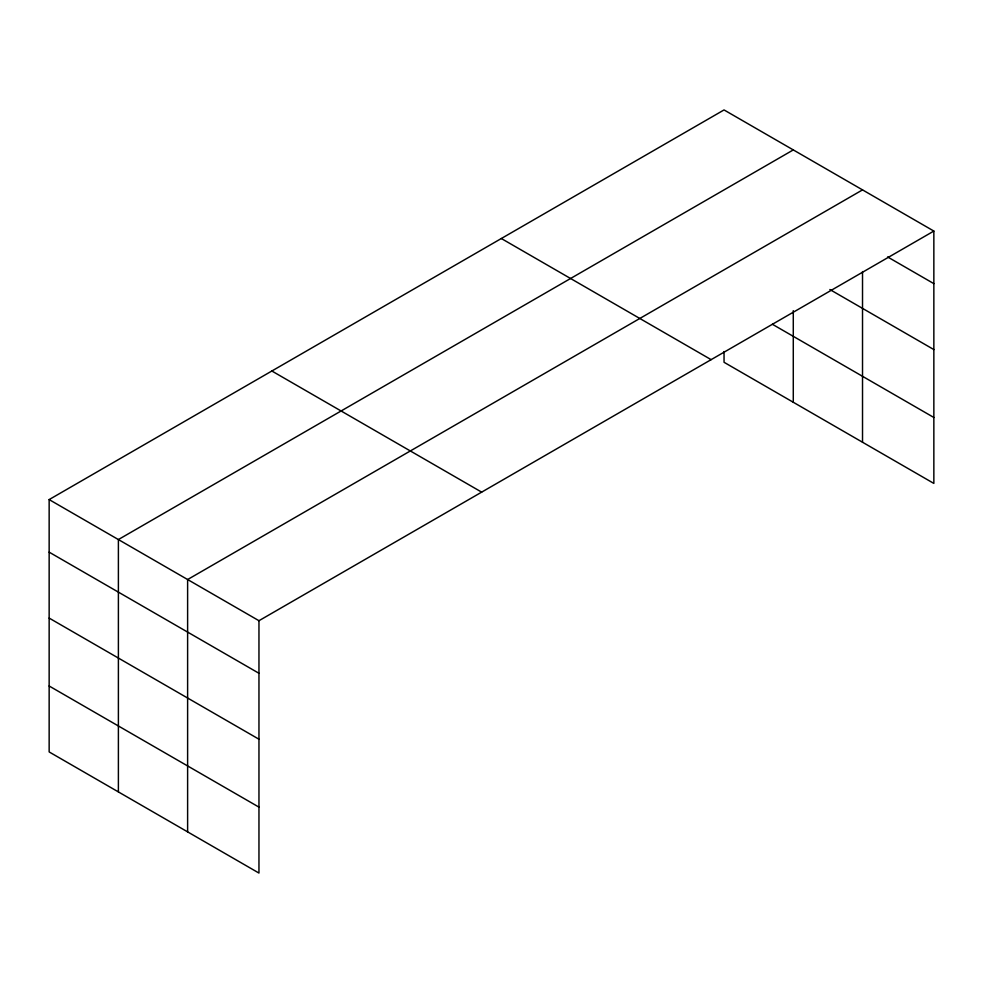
<?xml version="1.0" encoding="UTF-8"?>
<svg xmlns="http://www.w3.org/2000/svg" width="983" height="983" viewBox="0 0 983 983"><rect width="100%" height="100%" fill="white"/><g stroke="black" fill="none" stroke-linecap="round" stroke-linejoin="round"><path stroke-width="1.47" d="M933.85 231.066L724.041 109.936L49.15 499.585L49.15 751.934L258.959 873.064L258.959 620.715L933.85 231.066L933.85 483.415L724.041 362.285L724.041 351.545M793.281 149.92L118.39 539.556L118.39 791.905M862.521 189.891L187.618 579.54L187.618 831.876M887.612 256.944L933.85 283.632M829.861 289.518L933.85 349.567M772.38 324.267L933.85 417.48M501.33 238.525L711.139 359.655M271.861 371.009L481.67 492.139M49.15 499.585L258.959 620.715M49.15 552.151L258.959 673.281M49.15 618.086L258.959 739.216M49.15 685.999L258.959 807.129M862.521 271.578L862.521 442.227M793.281 310.665L793.281 402.256"/></g></svg>
